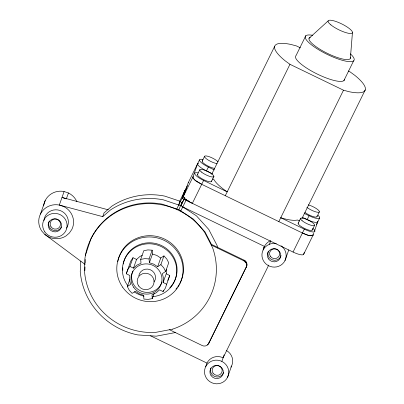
<?xml version="1.0" encoding="UTF-8"?>
<svg xmlns="http://www.w3.org/2000/svg" width="404" height="404" viewBox="0 0 404 404"><rect width="100%" height="100%" fill="white"/><g stroke="black" fill="none" stroke-linecap="round" stroke-linejoin="round"><path stroke-width="0.61" d="M217.261 247.955L217.493 247.298L217.125 245.582L208.747 229.401L196.405 215.812L180.942 205.737L163.413 199.859A70.816 68.685 19.5 0 0 110.58 209.873L102.722 216.65L59.317 205.05A17.488 16.963 19.5 0 0 41.531 212.186A17.488 16.963 19.5 0 0 41.799 231.098L44.844 234.456L80.79 261.211L80.245 271.528A70.816 68.685 19.5 0 0 137.799 334.916L156.202 336.189L174.22 332.775L175.28 332.265M84.84 270.64L85.032 266.943M166.499 269.291L166.271 273.609L163.125 282.497L166.675 284.214L165.372 288.128L163.064 291.557L159.514 289.84L156.116 292.829L151.985 294.758L152.298 298.591L148.152 299.379L143.915 299.086L143.607 295.253L139.198 293.824L135.355 291.264L132.113 293.38L129.275 290.254L127.346 286.532L129.815 279.558M85.229 263.226L85.431 259.474M85.633 255.722L85.698 254.475L91.011 238.572A66.221 64.226 19.5 0 1 162.585 204.242L178.977 209.737L193.435 219.16L204.974 231.871L211.449 244.375L244.178 260.201C246.788 261.373 247.697 264.792 246.243 267.211L208.727 343.451C207.616 345.794 204.545 346.728 202.263 345.571L169.529 329.745M350.379 58.302L352.429 32.724M212.408 173.781L206.464 170.902A10.812 2.616 26.2 0 1 197.612 163.716L198.172 163.231L197.612 163.716L192.865 177.124C193.945 180.881 198.637 182.401 201.717 184.31L302.419 233.007C305.651 234.249 309.297 236.537 312.832 235.512L313.858 232.896M314.474 231.149L317.812 221.458M246.632 266.044L246.182 263.024L243.945 260.858L211.211 245.031L211.449 244.375M127.346 286.532L130.588 284.411L129.573 279.997L129.861 275.503L126.311 273.786L127.619 269.872L129.921 266.443L133.012 257.732L136.562 259.449L139.956 256.459L142.213 255.373M163.125 282.497L163.413 278.008L162.403 273.589L165.64 271.473L168.726 262.757L166.802 259.035L163.958 255.909L160.721 258.025L157.636 266.741L153.788 264.176L149.384 262.751L149.071 258.919L152.156 250.202L147.925 249.909L143.779 250.692L140.693 259.408L141.001 263.241L136.87 265.17L133.477 268.16L129.921 266.443M166.211 273.786L169.761 275.503L167.796 280.396M40.415 214.115L45.203 200.591M76.952 201.773A17.488 16.963 19.5 0 0 68.433 192.976L64.1 191.521L59.317 205.05L63.645 206.5A17.488 16.963 19.5 0 1 71.892 229.331L69.407 233.007L66.039 235.921A17.488 16.963 19.5 0 1 48.662 236.946L44.844 234.456M68.433 192.976L66.332 198.894L62.004 197.445L108.297 209.828M102.722 216.65L104.045 212.898L111.908 206.126A70.816 68.685 19.5 0 1 164.741 196.112L180.068 201.248L178.74 205M126.311 273.786L130.704 261.161L133.012 257.732M133.477 268.16L136.562 259.449M149.384 262.751L152.47 254.035L152.156 250.202M199.51 159.858L188.244 182.754L182.618 198.642L293.051 252.046A10.812 2.616 26.2 0 0 303.662 254.268L313.029 235.229A10.812 2.616 26.2 0 0 312.928 234.426M181.133 205.202L182.27 201.985L181.532 203.485M157.636 266.741L160.873 264.625L163.958 255.909M180.942 205.737L184.633 197.935M152.298 298.591L154.146 293.365M163.064 291.557L163.474 290.395M166.675 284.214L169.761 275.503M207.595 344.915L208.959 342.794L246.475 266.554M208.727 343.451L208.959 342.794M205.676 366.691L206.954 363.09A12.165 11.797 19.5 0 1 223.109 357.793L268.721 265.095M243.945 260.858L244.178 260.201M245.011 261.55L245.243 260.893M245.465 261.989L245.698 261.332M245.859 262.484L246.092 261.827M246.182 263.024L246.415 262.363M246.435 263.595L246.667 262.938M246.607 264.196L246.839 263.539M246.698 264.812L246.93 264.15M246.708 265.428L246.94 264.772M246.243 267.211L246.889 265.383M221.836 361.393L224.144 354.869M281.033 245.839L281.916 246.415A12.165 11.797 19.5 0 1 283.926 262.327A12.165 11.797 19.5 0 1 267.908 265.362A12.165 11.797 19.5 0 1 263.105 249.98C264.054 245.925 266.68 242.127 270.725 240.708M263.105 249.98L264.827 247.42L267.18 245.395L269.453 244.309L270.544 241.223M227.568 377.275A12.165 11.797 19.5 0 0 215.66 360.166A12.165 11.797 19.5 0 0 206.636 378.508A12.165 11.797 19.5 0 0 227.568 377.275L231.537 366.069M284.997 260.57L288.749 249.965M303.662 254.268L304.283 252.515M178.841 209.696L182.143 202.146M186.244 199.859L180.8 210.923M179.457 201.727L187.32 185.749L184.542 193.208L176.77 208.999M179.083 203.247L180.068 201.248M193.425 176.639A10.812 2.616 26.2 0 0 192.865 177.124L183.497 196.162A10.812 2.616 26.2 0 0 192.349 203.348L203.616 180.452A10.812 2.616 26.2 0 1 195.167 174.573A10.812 2.616 26.2 0 1 198.233 172.887M202.187 161.151L204.55 156.348M180.861 205.586L184.689 197.809M184.254 199.005L184.805 197.889M197.44 174.558L199.803 169.756M206.464 170.902L208.363 167.044A10.812 2.616 26.2 0 1 199.914 161.166A10.812 2.616 26.2 0 1 202.985 159.479M211.746 174.195L274.735 46.192M211.55 181.381L213.908 176.578M225.301 195.713L289.956 64.317L285.093 60.767A50.278 12.171 26.2 0 1 290.875 44.44L296.46 45.94L300.409 47.849M305.777 35.784L296.051 55.55A27.139 6.57 26.2 0 0 316.711 73.786A27.139 6.57 26.2 0 0 344.476 79.598M343.905 80.593L353.631 60.827M278.836 221.604L343.496 90.203L349.081 91.708A50.278 12.171 26.2 0 0 354.864 75.376L350 71.831L348.309 71.013M298.147 223.255L300.505 218.453M301.96 218.519L365.221 89.951M302.303 217.246L307.166 219.599L309.065 215.741A10.812 2.616 26.2 0 0 318.392 218.569A10.812 2.616 26.2 0 0 317.963 215.261M293.051 252.046L304.318 229.149A10.812 2.616 26.2 0 0 313.852 231.962A10.812 2.616 26.2 0 0 312.701 228.235M316.999 216.665L319.362 211.868M312.252 230.073L314.615 225.275M316.398 224.619L319.675 217.963M309.03 38.309L328.104 20.963M313.029 235.229L312.469 235.709C308.939 236.123 305.591 234.325 302.419 233.007M207.328 344.627L207.828 344.253M269.453 244.309L269.993 244.046A12.165 11.797 19.5 0 1 276.25 243.678M140.693 259.408L144.839 258.626L149.071 258.919M152.47 254.035L156.873 255.459L160.721 258.025M289.956 64.317L343.496 90.203M208.363 167.044L214.312 169.922M304.202 213.388L309.065 215.741M212.403 178.886L214.024 179.669A39.178 9.484 26.2 0 0 227.2 191.855L203.616 180.452M299.591 221.044L297.425 219.998A39.178 9.484 26.2 0 1 280.735 217.741L304.318 229.149M184.3 198.919L189.077 201.227M182.77 206.924L264.378 246.384A12.165 11.797 19.5 0 0 263.403 249.308M150.505 335.795L206.954 363.09M201.717 184.31L195.092 180.255L192.971 177.927L192.865 177.124M80.79 261.211L85.163 264.474M160.873 264.625L163.711 267.751L165.64 271.473M161.923 281.957A15.544 15.074 19.5 0 1 141.779 291.39A15.544 15.074 19.5 0 1 132.876 271.034M127.901 285.845A27.245 26.427 19.5 0 1 137.239 246.44A27.245 26.427 19.5 0 1 175.543 263.009A27.245 26.427 19.5 0 1 152.904 296.662M144.077 296.147A27.245 26.427 19.5 0 1 134.31 291.925M123.22 263.999A27.245 26.427 19.5 0 1 162.125 245.854A27.245 26.427 19.5 0 1 169.806 287.749M122.811 270.281A27.245 26.427 19.5 0 1 122.791 267.751M223.665 372.306A6.757 6.555 19.5 0 1 215.095 376.649A6.757 6.555 19.5 0 1 210.863 368.014M61.403 227.018A6.757 6.555 19.5 0 1 52.424 229.962A6.757 6.555 19.5 0 1 49.237 221.134M43.97 220.569A12.256 11.888 19.5 0 1 59.918 210.449A12.256 11.888 19.5 0 1 66.574 228.144M281.093 255.596A6.757 6.555 19.5 0 1 272.523 259.944A6.757 6.555 19.5 0 1 268.291 251.308M226.27 350.43A12.165 11.797 19.5 0 1 230.931 367.15M43.627 205.883A17.488 16.963 19.5 0 1 64.1 191.521M138.809 275.639A8.459 8.206 19.5 0 1 150.217 269.7A8.459 8.206 19.5 0 1 154.177 281.901M117.786 261.565A33.244 32.244 19.5 0 1 161.171 237.663A33.244 32.244 19.5 0 1 179.745 283.578M179.149 284.628A33.244 32.244 19.5 0 1 177.836 286.668M177.119 287.648A33.244 32.244 19.5 0 1 175.982 289.057M350.389 57.232A22.977 5.56 26.2 0 1 326.937 53.141A22.977 5.56 26.2 0 1 310.216 37.284M350.425 53.878A27.139 6.57 26.2 0 1 344.147 60.777A27.139 6.57 26.2 0 1 310.878 44.364A27.139 6.57 26.2 0 1 312.792 35.315M312.176 229.492A7.838 1.899 26.2 0 1 304.56 228.462A7.838 1.899 26.2 0 1 298.551 222.902M316.928 216.084A7.838 1.899 26.2 0 1 313.201 216.61A7.838 1.899 26.2 0 1 304.924 212.443M211.474 180.8A7.838 1.899 26.2 0 1 203.858 179.77A7.838 1.899 26.2 0 1 197.844 174.21M214.655 168.387A7.838 1.899 26.2 0 1 205.681 164.751A7.838 1.899 26.2 0 1 202.591 160.802M308.262 204.884A7.838 1.899 26.2 0 1 318.004 209.807A7.838 1.899 26.2 0 1 316.685 212.105A7.838 1.899 26.2 0 1 306.868 207.318M217.019 163.59A7.838 1.899 26.2 0 1 206.298 158.732A7.838 1.899 26.2 0 1 207.727 156.232A7.838 1.899 26.2 0 1 218.034 161.817M317.776 221.821A10.812 2.616 26.2 0 1 307.166 219.599M188.244 182.754A10.812 2.616 26.2 0 1 188.804 182.27M184.875 190.4L182.224 197.915L184.875 190.4M172.452 329.189L155.606 332.381A66.221 64.226 19.5 0 1 90.779 239.229A66.221 64.226 19.5 0 1 204.737 232.527L212.575 247.657A66.221 64.226 19.5 0 1 172.452 329.189M133.734 287.34A15.544 15.074 19.5 0 0 160.479 285.764A15.544 15.074 19.5 0 0 145.268 263.903A15.544 15.074 19.5 0 0 133.734 287.34M138.678 285.992A8.459 8.206 19.5 0 0 153.237 285.133A8.459 8.206 19.5 0 0 144.955 273.235A8.459 8.206 19.5 0 0 138.678 285.992M213.024 373.144A5.055 4.904 19.5 0 0 221.72 372.629A5.055 4.904 19.5 0 0 216.771 365.519A5.055 4.904 19.5 0 0 213.024 373.144M211.075 375.609A6.757 6.555 19.5 0 0 222.705 374.922A6.757 6.555 19.5 0 0 216.089 365.418A6.757 6.555 19.5 0 0 211.075 375.609M51.035 226.876A5.217 5.06 19.5 0 0 60.014 226.346A5.217 5.06 19.5 0 0 54.909 219.008A5.217 5.06 19.5 0 0 51.035 226.876M49.333 228.942A6.757 6.555 19.5 0 0 60.964 228.26A6.757 6.555 19.5 0 0 54.348 218.751A6.757 6.555 19.5 0 0 49.333 228.942M44.819 231.891A12.256 11.888 19.5 0 0 65.913 230.654A12.256 11.888 19.5 0 0 53.914 213.408A12.256 11.888 19.5 0 0 44.819 231.891M270.448 256.434A5.055 4.904 19.5 0 0 279.149 255.924A5.055 4.904 19.5 0 0 274.2 248.814A5.055 4.904 19.5 0 0 270.448 256.434M268.503 258.898A6.757 6.555 19.5 0 0 280.134 258.217A6.757 6.555 19.5 0 0 273.518 248.707A6.757 6.555 19.5 0 0 268.503 258.898M122.629 287.143A33.244 32.244 19.5 0 0 179.846 283.78A33.244 32.244 19.5 0 0 147.298 237.012A33.244 32.244 19.5 0 0 122.629 287.143M330.886 24.881A13.514 3.272 26.2 0 0 351.727 33.33A13.514 3.272 26.2 0 0 338.178 22.326A13.514 3.272 26.2 0 0 330.886 24.881M302.121 220.725A7.838 1.899 26.2 0 0 314.211 225.624A7.838 1.899 26.2 0 0 306.353 219.241A7.838 1.899 26.2 0 0 302.121 220.725M201.414 172.028A7.838 1.899 26.2 0 0 213.504 176.927A7.838 1.899 26.2 0 0 205.646 170.549A7.838 1.899 26.2 0 0 201.414 172.028"/></g></svg>
